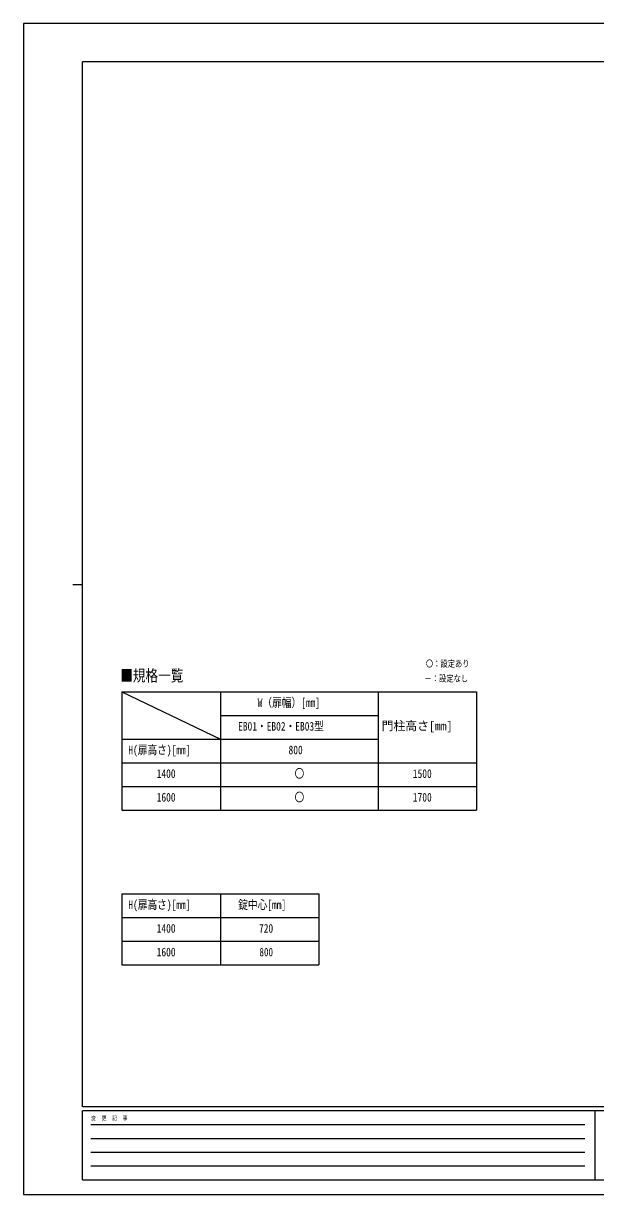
# Model space of a CAD drawing. Units: millimetres, scale not verified. Extents: x -4205 to 4205, y -2970 to 2970.
# Drawn here: x -4205 to -1301, y -2970 to 2970 of the extents above; entities that cross this region are included whole.
import ezdxf
from ezdxf.enums import TextEntityAlignment as Align

# ---------------------------------------------------------------- set-up
doc = ezdxf.new("R2010")
doc.units = ezdxf.units.MM
doc.header["$LTSCALE"] = 10
doc.layers.add('0-2_USER1', color=3, linetype='Continuous')
doc.layers.add('0-7_YKK_ZWAK', color=7, linetype='Continuous')
doc.styles.add('ＭＳ ゴシック', font='')
doc.styles.get('ＭＳ ゴシック').set_extended_font_data('MS Gothic')

msp = doc.modelspace()

# ---------------------------------------------------------------- linework, layer by layer
at = {"layer": '0-2_USER1'}
for p, q in [((-3705, -420), (-3205, -660)), ((-3705, -420), (-1905, -420)), ((-3705, -420), (-3705, -1020)), ((-3205, -420), (-3205, -1020)), ((-2405, -420), (-2405, -1020)), ((-1905, -420), (-1905, -1020)), ((-3205, -540), (-2405, -540)), ((-3705, -660), (-2405, -660)), ((-3705, -780), (-1905, -780)), ((-3705, -900), (-1905, -900)), ((-3705, -1020), (-1905, -1020)), ((-3705, -1445), (-2705, -1445)), ((-3705, -1445), (-3705, -1805)), ((-3205, -1445), (-3205, -1805)), ((-2705, -1445), (-2705, -1805)), ((-3705, -1565), (-2705, -1565)), ((-3705, -1685), (-2705, -1685)), ((-3705, -1805), (-2705, -1805))]:
    msp.add_line(p, q, dxfattribs=at)
at = {"layer": '0-7_YKK_ZWAK'}
for p, q in [((3895.02, 2775), (-3904.98, 2775)), ((-3904.98, -2525), (-3904.98, 2775)), ((-3954.98, 125), (-3904.98, 125)), ((3895.02, -2525), (-3904.98, -2525)), ((-1304.98, -2545), (-3904.98, -2545)), ((-3904.98, -2895), (-3904.98, -2545)), ((-1304.98, -2545), (-1304.98, -2895)), ((-4.98, -2545), (-1304.98, -2545)), ((-3862.48, -2615), (-1354.98, -2615)), ((-3862.48, -2685), (-1354.98, -2685)), ((-3862.48, -2755), (-1354.98, -2755)), ((-3862.48, -2825), (-1354.98, -2825)), ((-3904.98, -2895), (-1304.98, -2895)), ((-1304.98, -2895), (-4.98, -2895))]:
    msp.add_line(p, q, dxfattribs=at)
msp.add_lwpolyline([(-4205, -2970), (4205, -2970), (4205, 2970), (-4205, 2970)], close=True, dxfattribs=at)

# ---------------------------------------------------------------- texts
at = {"layer": '0-2_USER1', "style": 'ＭＳ ゴシック', "width": 0.8}
for s, height, p in [('〇：設定あり', 32.99, (-2162.65, -303.76)), ('■規格一覧', 58.65, (-3713.53, -384.42)), ('－：設定なし', 32.99, (-2169.85, -378.76)), ('W（扉幅）[mm]', 43.99, (-3016.2, -510)), ('EB01・EB02・EB03型', 43.99, (-3115.4, -630)), ('H(扉高さ)[mm]', 43.99, (-3672.6, -750)), ('800', 43.99, (-2859.4, -750)), ('1400', 43.99, (-3528.6, -870)), ('〇', 43.99, (-2829, -870)), ('1500', 43.99, (-2228.6, -870)), ('1600', 43.99, (-3528.6, -990)), ('〇', 43.99, (-2829, -990)), ('1700', 43.99, (-2228.6, -990)), ('H(扉高さ)[mm]', 43.99, (-3672.6, -1535)), ('錠中心[mm]', 43.99, (-3115, -1535)), ('1400', 43.99, (-3528.6, -1655)), ('720', 43.99, (-3009.4, -1655)), ('1600', 43.99, (-3528.6, -1775)), ('800', 42.15, (-3007.12, -1773.74))]:
    msp.add_text(s, height=height, dxfattribs=at).set_placement(p, align=Align.BOTTOM_LEFT)
at = {"layer": '0-2_USER1', "style": 'ＭＳ ゴシック'}
msp.add_text('門柱高さ[mm]', height=43.99, dxfattribs=at).set_placement((-2387.08, -628.17), align=Align.BOTTOM_LEFT)
at = {"layer": '0-7_YKK_ZWAK', "style": 'ＭＳ ゴシック', "width": 0.8}
msp.add_text('変  更  記  事', height=21.99, dxfattribs=at).set_placement((-3861.31, -2600), align=Align.BOTTOM_LEFT)

doc.saveas('drawing.dxf')
